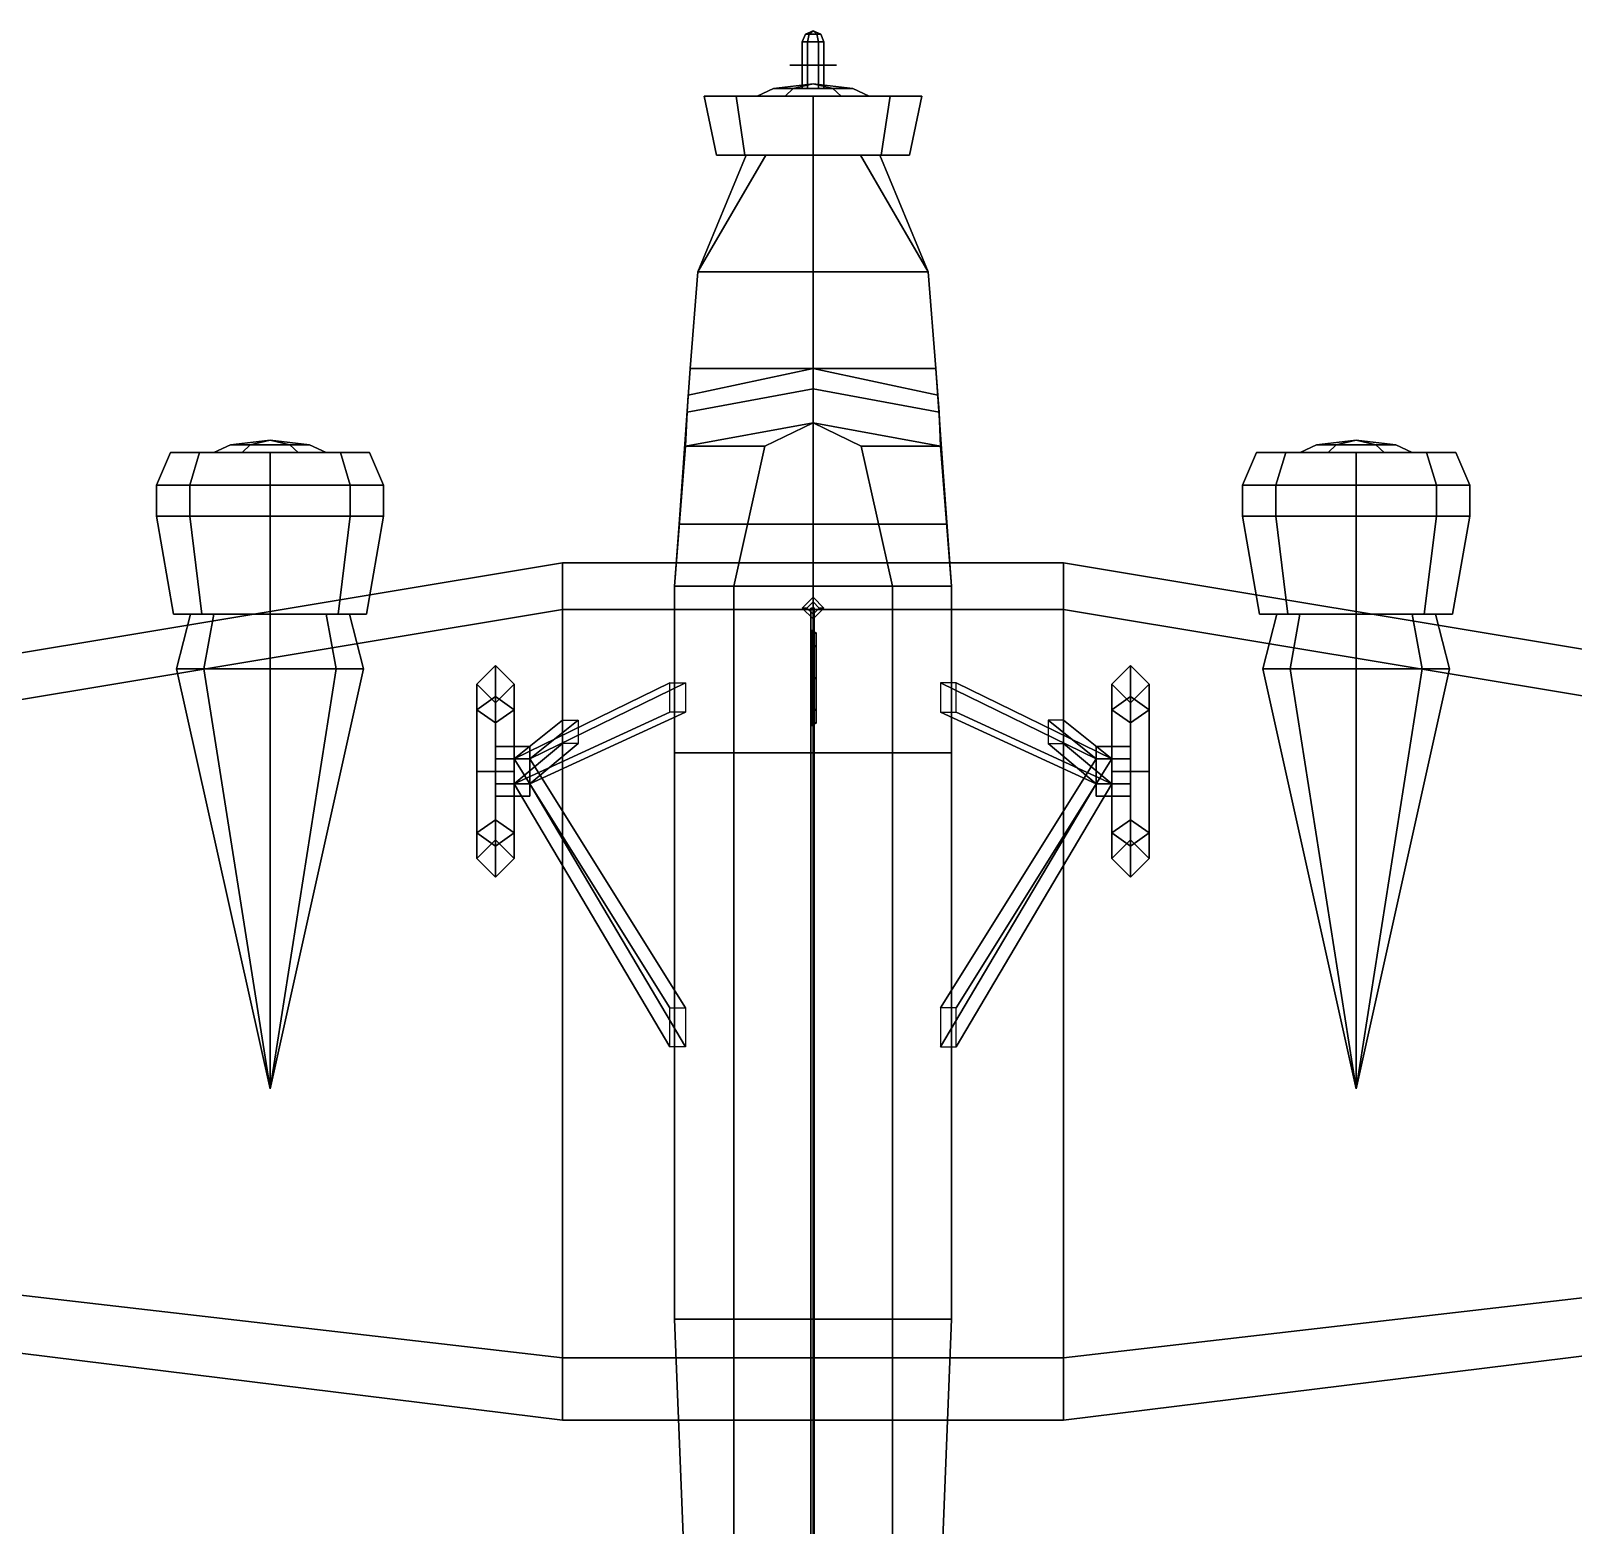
# Model space of a CAD drawing. Header units: millimetres. Extents: x -14.8 to 14.8, y -9.4 to 11.3.
# Drawn here: x -5.03 to 4.88, y 0.16 to 9.77 of the extents above; entities that cross this region are included whole.
import ezdxf

# ---------------------------------------------------------------- set-up
doc = ezdxf.new("R2010")
doc.units = ezdxf.units.MM
for name, color, linetype in [('engine', 2, 'Continuous'), ('hull2', 4, 'Continuous'), ('propeller', 1, 'Continuous'), ('wheels', 2, 'Continuous'), ('wing1', 1, 'Continuous'), ('wing2', 5, 'Continuous')]:
    doc.layers.add(name, color=color, linetype=linetype)

msp = doc.modelspace()

# ---------------------------------------------------------------- linework, layer by layer
for points in [[(-0.74, 8.22, 2.94), (-0.74, 8.22, 3.65), (-0.3041, 8.97, 3.2441), (-0.43, 8.97, 2.94)], [(-0.74, 8.22, 3.65), (0, 8.22, 3.65), (0, 8.97, 3.37), (-0.3041, 8.97, 3.2441)], [(0, 8.22, 2.24), (-0.74, 8.22, 2.24), (-0.3041, 8.97, 2.6359), (0, 8.97, 2.51)], [(-0.74, 8.22, 2.24), (-0.74, 8.22, 2.94), (-0.43, 8.97, 2.94), (-0.3041, 8.97, 2.6359)], [(-0.79, 7.6, 3.79), (-0.74, 8.22, 3.65), (-0.74, 8.22, 2.24), (-0.79, 7.6, 2.08)], [(0, 7.6, 3.79), (0, 8.22, 3.65), (-0.74, 8.22, 3.65), (-0.79, 7.6, 3.79)], [(-0.74, 8.22, 2.24), (0, 8.22, 2.24), (0, 7.6, 2.08), (-0.79, 7.6, 2.08)], [(-0.79, 7.6, 3.79), (-0.79, 7.6, 2.08), (-0.86, 6.6, 1.89), (-0.86, 6.6, 3.79)], [(-0.86, 6.6, 1.89), (-0.79, 7.6, 2.08), (0, 7.6, 2.08), (0, 6.6, 1.89)], [(0, 7.47, 4.07), (0, 7.6, 3.79), (-0.802, 7.4288, 3.79), (-0.81, 7.32, 4.02)], [(0, 7.6, 3.79), (0, 7.6, 3.79), (-0.79, 7.6, 3.79), (-0.802, 7.4288, 3.79)], [(0, 7.25, 4.26), (0, 7.47, 4.07), (-0.81, 7.32, 4.02), (-0.82, 7.1, 4.26)], [(-0.81, 7.32, 4.02), (-0.802, 7.4288, 3.79), (-0.8242, 7.1111, 3.79), (-0.82, 7.1, 4.26)], [(0, 7.25, 4.26), (0, 7.25, 4.26), (-0.82, 7.1, 4.26), (-0.31, 7.1, 4.26)], [(0, 6.2, 4.4), (0, 7.25, 4.26), (-0.31, 7.1, 4.26), (-0.51, 6.2, 4.4)], [(-0.82, 7.1, 4.26), (-0.8242, 7.1111, 3.79), (-0.89, 6.2, 3.79), (-0.89, 6.2, 4.26)], [(-0.31, 7.1, 4.26), (-0.82, 7.1, 4.26), (-0.89, 6.2, 4.26), (-0.51, 6.2, 4.4)], [(-0.86, 6.6, 3.79), (-0.86, 6.6, 1.89), (-0.89, 6.2, 1.78), (-0.89, 6.2, 3.79)], [(-0.89, 6.2, 1.78), (-0.86, 6.6, 1.89), (0, 6.6, 1.89), (0, 6.2, 1.78)], [(-0.89, 5.13, 1.65), (-0.89, 6.2, 1.78), (0, 6.2, 1.78), (0, 5.13, 1.65)], [(-0.89, 6.2, 4.26), (-0.89, 6.2, 1.78), (-0.89, 5.13, 1.65), (-0.89, 5.13, 4.26)], [(-0.51, 6.2, 4.4), (-0.89, 6.2, 4.26), (-0.89, 5.13, 4.26), (-0.51, 5.13, 4.52)], [(0, 5.13, 4.52), (0, 6.2, 4.4), (-0.51, 6.2, 4.4), (-0.51, 5.13, 4.52)], [(0, 6.13, 4.4), (-0.07, 6.06, 4.4), (-0.04, 6.06, 5.49), (0, 6.1, 5.49)], [(-0.07, 6.06, 4.4), (0, 5.99, 4.4), (0, 6.02, 5.49), (-0.04, 6.06, 5.49)], [(0.04, 6.06, 5.49), (0, 6.1, 5.49), (-0.04, 6.06, 5.49), (0, 6.02, 5.49)], [(-0.015, -7.7962, 6.4289), (0.0075, -7.7953, 6.4419), (0.0075, 6.0609, 5.473), (-0.015, 6.06, 5.46)], [(0.0075, -7.7971, 6.416), (-0.015, -7.7962, 6.4289), (-0.015, 6.06, 5.46), (0.0075, 6.0591, 5.447)], [(0.07, 6.06, 4.4), (0, 6.13, 4.4), (0, 6.1, 5.49), (0.04, 6.06, 5.49)], [(0, 5.99, 4.4), (0.07, 6.06, 4.4), (0.04, 6.06, 5.49), (0, 6.02, 5.49)], [(0.0075, -7.7953, 6.4419), (0.0075, -7.7971, 6.416), (0.0075, 6.0591, 5.447), (0.0075, 6.0609, 5.473)], [(-0.01, 5.8827, 4.89), (-0.01, 5.9173, 4.89), (-0.01, 5.8273, 4.6727), (-0.01, 5.8028, 4.6972)], [(-0.01, 5.9173, 4.89), (0.02, 5.9, 4.89), (0.02, 5.8151, 4.6849), (-0.01, 5.8273, 4.6727)], [(-0.01, 5.8028, 5.0828), (-0.01, 5.8273, 5.1073), (-0.01, 5.9173, 4.89), (-0.01, 5.8827, 4.89)], [(-0.01, 5.8273, 5.1073), (0.02, 5.8151, 5.0951), (0.02, 5.9, 4.89), (-0.01, 5.9173, 4.89)], [(0.02, 5.9, 4.89), (-0.01, 5.8827, 4.89), (-0.01, 5.8028, 4.6972), (0.02, 5.8151, 4.6849)], [(0.02, 5.8151, 5.0951), (-0.01, 5.8028, 5.0828), (-0.01, 5.8827, 4.89), (0.02, 5.9, 4.89)], [(-0.01, 5.8028, 4.6972), (-0.01, 5.8273, 4.6727), (-0.01, 5.61, 4.5827), (-0.01, 5.61, 4.6173)], [(-0.01, 5.8273, 4.6727), (0.02, 5.8151, 4.6849), (0.02, 5.61, 4.6), (-0.01, 5.61, 4.5827)], [(-0.01, 5.61, 5.1627), (-0.01, 5.61, 5.1973), (-0.01, 5.8273, 5.1073), (-0.01, 5.8028, 5.0828)], [(-0.01, 5.61, 5.1973), (0.02, 5.61, 5.18), (0.02, 5.8151, 5.0951), (-0.01, 5.8273, 5.1073)], [(0.02, 5.8151, 4.6849), (-0.01, 5.8028, 4.6972), (-0.01, 5.61, 4.6173), (0.02, 5.61, 4.6)], [(0.02, 5.61, 5.18), (-0.01, 5.61, 5.1627), (-0.01, 5.8028, 5.0828), (0.02, 5.8151, 5.0951)], [(-0.92, 5.58, 1.78), (-1.92, 5.09, 0.78), (-1.92, 4.93, 0.78), (-0.92, 5.39, 1.78)], [(-0.82, 5.58, 1.78), (-1.82, 5.09, 0.78), (-1.92, 5.09, 0.78), (-0.92, 5.58, 1.78)], [(-1.82, 4.93, 0.78), (-1.82, 5.09, 0.78), (-0.82, 5.58, 1.78), (-0.82, 5.39, 1.78)], [(0.02, 5.61, 4.46), (-0.01, 5.6273, 4.46), (-0.01, 5.6273, 4.59), (0.02, 5.61, 4.6)], [(-0.01, 5.6273, 4.46), (-0.01, 5.5927, 4.46), (-0.01, 5.5927, 4.59), (-0.01, 5.6273, 4.59)], [(0.02, 5.61, 4.6), (-0.01, 5.61, 4.6173), (-0.01, 5.4172, 4.6972), (0.02, 5.4049, 4.6849)], [(-0.01, 5.61, 4.6173), (-0.01, 5.61, 4.5827), (-0.01, 5.3927, 4.6727), (-0.01, 5.4172, 4.6972)], [(-0.01, 5.61, 4.5827), (0.02, 5.61, 4.6), (0.02, 5.4049, 4.6849), (-0.01, 5.3927, 4.6727)], [(0.02, 5.4049, 5.0951), (-0.01, 5.4172, 5.0828), (-0.01, 5.61, 5.1627), (0.02, 5.61, 5.18)], [(-0.01, 5.4172, 5.0828), (-0.01, 5.3927, 5.1073), (-0.01, 5.61, 5.1973), (-0.01, 5.61, 5.1627)], [(-0.01, 5.3927, 5.1073), (0.02, 5.4049, 5.0951), (0.02, 5.61, 5.18), (-0.01, 5.61, 5.1973)], [(-0.01, 5.5927, 4.46), (0.02, 5.61, 4.46), (0.02, 5.61, 4.6), (-0.01, 5.5927, 4.59)], [(-0.92, 5.39, 1.78), (-1.92, 4.93, 0.78), (-1.82, 4.93, 0.78), (-0.82, 5.39, 1.78)], [(0.02, 5.4049, 4.6849), (-0.01, 5.4172, 4.6972), (-0.01, 5.3373, 4.89), (0.02, 5.32, 4.89)], [(-0.01, 5.4172, 4.6972), (-0.01, 5.3927, 4.6727), (-0.01, 5.3027, 4.89), (-0.01, 5.3373, 4.89)], [(0.02, 5.32, 4.89), (-0.01, 5.3373, 4.89), (-0.01, 5.4172, 5.0828), (0.02, 5.4049, 5.0951)], [(-0.01, 5.3373, 4.89), (-0.01, 5.3027, 4.89), (-0.01, 5.3927, 5.1073), (-0.01, 5.4172, 5.0828)], [(-0.01, 5.3927, 4.6727), (0.02, 5.4049, 4.6849), (0.02, 5.32, 4.89), (-0.01, 5.3027, 4.89)], [(-0.01, 5.3027, 4.89), (0.02, 5.32, 4.89), (0.02, 5.4049, 5.0951), (-0.01, 5.3927, 5.1073)], [(-1.51, 5.34, 1.81), (-1.82, 5.09, 0.78), (-1.92, 5.09, 0.78), (-1.61, 5.34, 1.81)], [(-1.61, 5.34, 1.81), (-1.92, 5.09, 0.78), (-1.92, 4.93, 0.78), (-1.61, 5.19, 1.81)], [(-1.82, 4.93, 0.78), (-1.82, 5.09, 0.78), (-1.51, 5.34, 1.81), (-1.51, 5.19, 1.81)], [(-2.04, 5.17, 0.65), (-2.04, 5.09, 0.7886), (-1.82, 5.09, 0.7886), (-1.82, 5.17, 0.65)], [(-2.04, 5.09, 0.5114), (-2.04, 5.17, 0.65), (-1.82, 5.17, 0.65), (-1.82, 5.09, 0.5114)], [(-1.61, 5.19, 1.81), (-1.92, 4.93, 0.78), (-1.82, 4.93, 0.78), (-1.51, 5.19, 1.81)], [(-1.82, 5.17, 0.65), (-1.82, 5.09, 0.7886), (-1.82, 4.93, 0.7886), (-1.82, 5.09, 0.5114)], [(-2.04, 5.09, 0.7886), (-2.04, 4.93, 0.7886), (-1.82, 4.93, 0.7886), (-1.82, 5.09, 0.7886)], [(-2.04, 4.93, 0.5114), (-2.04, 5.09, 0.5114), (-1.82, 5.09, 0.5114), (-1.82, 4.93, 0.5114)], [(-0.92, 3.49, 1.78), (-1.92, 5.09, 0.78), (-1.92, 4.93, 0.78), (-0.92, 3.24, 1.78)], [(-0.82, 3.49, 1.78), (-1.82, 5.09, 0.78), (-1.92, 5.09, 0.78), (-0.92, 3.49, 1.78)], [(-1.82, 4.93, 0.78), (-1.82, 5.09, 0.78), (-0.82, 3.49, 1.78), (-0.82, 3.24, 1.78)], [(-1.82, 5.09, 0.5114), (-1.82, 4.93, 0.7886), (-1.82, 4.85, 0.65), (-1.82, 4.93, 0.5114)], [(-0.89, 5.13, 4.26), (-0.89, 5.13, 1.65), (-0.89, 1.49, 1.65), (-0.89, 1.49, 4.26)], [(-0.89, 1.49, 1.65), (-0.89, 5.13, 1.65), (0, 5.13, 1.65), (0, 1.49, 1.65)], [(-0.51, 5.13, 4.52), (-0.89, 5.13, 4.26), (-0.89, 1.49, 4.26), (-0.51, 1.49, 4.52)], [(0, 1.49, 4.52), (0, 5.13, 4.52), (-0.51, 5.13, 4.52), (-0.51, 1.49, 4.52)], [(-2.04, 4.93, 0.7886), (-2.04, 4.85, 0.65), (-1.82, 4.85, 0.65), (-1.82, 4.93, 0.7886)], [(-2.04, 4.85, 0.65), (-2.04, 4.93, 0.5114), (-1.82, 4.93, 0.5114), (-1.82, 4.85, 0.65)], [(-0.92, 3.24, 1.78), (-1.92, 4.93, 0.78), (-1.82, 4.93, 0.78), (-0.82, 3.24, 1.78)], [(-0.89, 1.49, 4.26), (-0.89, 1.49, 1.65), (-0.75, -2.04, 2.22), (-0.75, -2.04, 4.26)], [(-0.75, -2.04, 2.22), (-0.89, 1.49, 1.65), (0, 1.49, 1.65), (0, -2.04, 2.22)], [(-0.51, 1.49, 4.52), (-0.89, 1.49, 4.26), (-0.75, -2.04, 4.26), (-0.51, -2.04, 4.47)], [(0, -2.04, 4.47), (0, 1.49, 4.52), (-0.51, 1.49, 4.52), (-0.51, -2.04, 4.47)]]:
    msp.add_3dface(points)
at = {"layer": 'engine'}
for points in [[(0, 9.43, 2.99), (-0.1273, 9.4, 2.7695), (-0.2546, 9.4, 2.99), (0, 9.43, 2.99)], [(0, 9.43, 2.99), (-0.2546, 9.4, 2.99), (-0.1273, 9.4, 3.2105), (0, 9.43, 2.99)], [(0, 9.43, 2.99), (0.1273, 9.4, 2.7695), (-0.1273, 9.4, 2.7695), (0, 9.43, 2.99)], [(0, 9.43, 2.99), (-0.1273, 9.4, 3.2105), (0.1273, 9.4, 3.2105), (0, 9.43, 2.99)], [(0, 9.43, 2.99), (0.2546, 9.4, 2.99), (0.1273, 9.4, 2.7695), (0, 9.43, 2.99)], [(0, 9.43, 2.99), (0.1273, 9.4, 3.2105), (0.2546, 9.4, 2.99), (0, 9.43, 2.99)], [(-0.62, 8.97, 2.99), (-0.4384, 8.97, 3.4284), (-0.495, 9.35, 3.485), (-0.7, 9.35, 2.99)], [(-0.4384, 8.97, 2.5516), (-0.62, 8.97, 2.99), (-0.7, 9.35, 2.99), (-0.495, 9.35, 2.495)], [(-0.495, 9.35, 3.485), (0.7, 9.35, 2.99), (0.495, 9.35, 2.495), (-0.7, 9.35, 2.99)], [(-0.7, 9.35, 2.99), (0.495, 9.35, 2.495), (0, 9.35, 2.29), (-0.495, 9.35, 2.495)], [(-0.4384, 8.97, 3.4284), (0, 8.97, 3.61), (0, 9.35, 3.69), (-0.495, 9.35, 3.485)], [(0, 8.97, 2.37), (-0.4384, 8.97, 2.5516), (-0.495, 9.35, 2.495), (0, 9.35, 2.29)], [(0, 9.35, 3.69), (0.495, 9.35, 3.485), (0.7, 9.35, 2.99), (-0.495, 9.35, 3.485)], [(-0.1273, 9.4, 2.7695), (-0.18, 9.35, 2.6782), (-0.36, 9.35, 2.99), (-0.2546, 9.4, 2.99)], [(-0.2546, 9.4, 2.99), (-0.36, 9.35, 2.99), (-0.18, 9.35, 3.3018), (-0.1273, 9.4, 3.2105)], [(0.1273, 9.4, 2.7695), (0.18, 9.35, 2.6782), (-0.18, 9.35, 2.6782), (-0.1273, 9.4, 2.7695)], [(-0.1273, 9.4, 3.2105), (-0.18, 9.35, 3.3018), (0.18, 9.35, 3.3018), (0.1273, 9.4, 3.2105)], [(0, 8.97, 3.61), (0.4384, 8.97, 3.4284), (0.495, 9.35, 3.485), (0, 9.35, 3.69)], [(0.4384, 8.97, 2.5516), (0, 8.97, 2.37), (0, 9.35, 2.29), (0.495, 9.35, 2.495)], [(0.2546, 9.4, 2.99), (0.36, 9.35, 2.99), (0.18, 9.35, 2.6782), (0.1273, 9.4, 2.7695)], [(0.1273, 9.4, 3.2105), (0.18, 9.35, 3.3018), (0.36, 9.35, 2.99), (0.2546, 9.4, 2.99)], [(0.4384, 8.97, 3.4284), (0.62, 8.97, 2.99), (0.7, 9.35, 2.99), (0.495, 9.35, 3.485)], [(0.62, 8.97, 2.99), (0.4384, 8.97, 2.5516), (0.495, 9.35, 2.495), (0.7, 9.35, 2.99)], [(-0.62, 8.97, 2.99), (0.4384, 8.97, 2.5516), (0.62, 8.97, 2.99), (-0.4384, 8.97, 3.4284)], [(-0.4384, 8.97, 2.5516), (0, 8.97, 2.37), (0.4384, 8.97, 2.5516), (-0.62, 8.97, 2.99)], [(-0.4384, 8.97, 3.4284), (0.62, 8.97, 2.99), (0.4384, 8.97, 3.4284), (0, 8.97, 3.61)]]:
    msp.add_3dface(points, dxfattribs=at)
at = {"layer": 'hull2'}
for points in [[(0, 8.22, 2.24), (0.74, 8.22, 2.24), (0.3041, 8.97, 2.6359), (0, 8.97, 2.51)], [(0.74, 8.22, 3.65), (0, 8.22, 3.65), (0, 8.97, 3.37), (0.3041, 8.97, 3.2441)], [(0.74, 8.22, 2.24), (0.74, 8.22, 2.94), (0.43, 8.97, 2.94), (0.3041, 8.97, 2.6359)], [(0.74, 8.22, 2.94), (0.74, 8.22, 3.65), (0.3041, 8.97, 3.2441), (0.43, 8.97, 2.94)], [(0.74, 8.22, 2.24), (0, 8.22, 2.24), (0, 7.6, 2.08), (0.79, 7.6, 2.08)], [(0, 7.6, 3.79), (0, 8.22, 3.65), (0.74, 8.22, 3.65), (0.79, 7.6, 3.79)], [(0.79, 7.6, 3.79), (0.74, 8.22, 3.65), (0.74, 8.22, 2.24), (0.79, 7.6, 2.08)], [(0.86, 6.6, 1.89), (0.79, 7.6, 2.08), (0, 7.6, 2.08), (0, 6.6, 1.89)], [(0, 7.6, 3.79), (0, 7.6, 3.79), (0.79, 7.6, 3.79), (0.802, 7.4288, 3.79)], [(0, 7.47, 4.07), (0, 7.6, 3.79), (0.802, 7.4288, 3.79), (0.81, 7.32, 4.02)], [(0.79, 7.6, 3.79), (0.79, 7.6, 2.08), (0.86, 6.6, 1.89), (0.86, 6.6, 3.79)], [(0, 7.25, 4.26), (0, 7.47, 4.07), (0.81, 7.32, 4.02), (0.82, 7.1, 4.26)], [(0.81, 7.32, 4.02), (0.802, 7.4288, 3.79), (0.8242, 7.1111, 3.79), (0.82, 7.1, 4.26)], [(0, 7.25, 4.26), (0, 7.25, 4.26), (0.82, 7.1, 4.26), (0.31, 7.1, 4.26)], [(0, 6.2, 4.4), (0, 7.25, 4.26), (0.31, 7.1, 4.26), (0.51, 6.2, 4.4)], [(0.31, 7.1, 4.26), (0.82, 7.1, 4.26), (0.89, 6.2, 4.26), (0.51, 6.2, 4.4)], [(0.82, 7.1, 4.26), (0.8242, 7.1111, 3.79), (0.89, 6.2, 3.79), (0.89, 6.2, 4.26)], [(0.89, 6.2, 1.78), (0.86, 6.6, 1.89), (0, 6.6, 1.89), (0, 6.2, 1.78)], [(0.86, 6.6, 3.79), (0.86, 6.6, 1.89), (0.89, 6.2, 1.78), (0.89, 6.2, 3.79)], [(0.89, 5.13, 1.65), (0.89, 6.2, 1.78), (0, 6.2, 1.78), (0, 5.13, 1.65)], [(0, 5.13, 4.52), (0, 6.2, 4.4), (0.51, 6.2, 4.4), (0.51, 5.13, 4.52)], [(0.51, 6.2, 4.4), (0.89, 6.2, 4.26), (0.89, 5.13, 4.26), (0.51, 5.13, 4.52)], [(0.89, 6.2, 4.26), (0.89, 6.2, 1.78), (0.89, 5.13, 1.65), (0.89, 5.13, 4.26)], [(0.82, 5.58, 1.78), (1.82, 5.09, 0.78), (1.92, 5.09, 0.78), (0.92, 5.58, 1.78)], [(1.82, 4.93, 0.78), (1.82, 5.09, 0.78), (0.82, 5.58, 1.78), (0.82, 5.39, 1.78)], [(0.92, 5.58, 1.78), (1.92, 5.09, 0.78), (1.92, 4.93, 0.78), (0.92, 5.39, 1.78)], [(0.92, 5.39, 1.78), (1.92, 4.93, 0.78), (1.82, 4.93, 0.78), (0.82, 5.39, 1.78)], [(1.51, 5.34, 1.81), (1.82, 5.09, 0.78), (1.92, 5.09, 0.78), (1.61, 5.34, 1.81)], [(1.82, 4.93, 0.78), (1.82, 5.09, 0.78), (1.51, 5.34, 1.81), (1.51, 5.19, 1.81)], [(1.61, 5.34, 1.81), (1.92, 5.09, 0.78), (1.92, 4.93, 0.78), (1.61, 5.19, 1.81)], [(1.61, 5.19, 1.81), (1.92, 4.93, 0.78), (1.82, 4.93, 0.78), (1.51, 5.19, 1.81)], [(1.82, 5.17, 0.65), (1.82, 5.09, 0.7886), (1.82, 4.93, 0.7886), (1.82, 5.09, 0.5114)], [(2.04, 5.09, 0.5114), (2.04, 5.17, 0.65), (1.82, 5.17, 0.65), (1.82, 5.09, 0.5114)], [(2.04, 5.17, 0.65), (2.04, 5.09, 0.7886), (1.82, 5.09, 0.7886), (1.82, 5.17, 0.65)], [(0.89, 1.49, 1.65), (0.89, 5.13, 1.65), (0, 5.13, 1.65), (0, 1.49, 1.65)], [(0, 1.49, 4.52), (0, 5.13, 4.52), (0.51, 5.13, 4.52), (0.51, 1.49, 4.52)], [(0.51, 5.13, 4.52), (0.89, 5.13, 4.26), (0.89, 1.49, 4.26), (0.51, 1.49, 4.52)], [(0.82, 3.49, 1.78), (1.82, 5.09, 0.78), (1.92, 5.09, 0.78), (0.92, 3.49, 1.78)], [(1.82, 4.93, 0.78), (1.82, 5.09, 0.78), (0.82, 3.49, 1.78), (0.82, 3.24, 1.78)], [(0.89, 5.13, 4.26), (0.89, 5.13, 1.65), (0.89, 1.49, 1.65), (0.89, 1.49, 4.26)], [(0.92, 3.49, 1.78), (1.92, 5.09, 0.78), (1.92, 4.93, 0.78), (0.92, 3.24, 1.78)], [(1.82, 5.09, 0.5114), (1.82, 4.93, 0.7886), (1.82, 4.85, 0.65), (1.82, 4.93, 0.5114)], [(2.04, 4.93, 0.5114), (2.04, 5.09, 0.5114), (1.82, 5.09, 0.5114), (1.82, 4.93, 0.5114)], [(2.04, 5.09, 0.7886), (2.04, 4.93, 0.7886), (1.82, 4.93, 0.7886), (1.82, 5.09, 0.7886)], [(0.92, 3.24, 1.78), (1.92, 4.93, 0.78), (1.82, 4.93, 0.78), (0.82, 3.24, 1.78)], [(2.04, 4.85, 0.65), (2.04, 4.93, 0.5114), (1.82, 4.93, 0.5114), (1.82, 4.85, 0.65)], [(2.04, 4.93, 0.7886), (2.04, 4.85, 0.65), (1.82, 4.85, 0.65), (1.82, 4.93, 0.7886)], [(0.75, -2.04, 2.22), (0.89, 1.49, 1.65), (0, 1.49, 1.65), (0, -2.04, 2.22)], [(0, -2.04, 4.47), (0, 1.49, 4.52), (0.51, 1.49, 4.52), (0.51, -2.04, 4.47)], [(0.51, 1.49, 4.52), (0.89, 1.49, 4.26), (0.75, -2.04, 4.26), (0.51, -2.04, 4.47)], [(0.89, 1.49, 4.26), (0.89, 1.49, 1.65), (0.75, -2.04, 2.22), (0.75, -2.04, 4.26)]]:
    msp.add_3dface(points, dxfattribs=at)
at = {"layer": 'propeller'}
for points in [[(-0.0247, 9.7495, 2.9471), (-0.035, 9.7, 2.9294), (-0.07, 9.7, 2.99), (-0.0495, 9.7495, 2.99)], [(-0.0495, 9.7495, 2.99), (-0.07, 9.7, 2.99), (-0.035, 9.7, 3.0506), (-0.0247, 9.7495, 3.0329)], [(0, 9.77, 2.99), (-0.0247, 9.7495, 2.9471), (-0.0495, 9.7495, 2.99), (0, 9.77, 2.99)], [(0, 9.77, 2.99), (-0.0495, 9.7495, 2.99), (-0.0247, 9.7495, 3.0329), (0, 9.77, 2.99)], [(0.0247, 9.7495, 2.9471), (0.035, 9.7, 2.9294), (-0.035, 9.7, 2.9294), (-0.0247, 9.7495, 2.9471)], [(-0.0247, 9.7495, 3.0329), (-0.035, 9.7, 3.0506), (0.035, 9.7, 3.0506), (0.0247, 9.7495, 3.0329)], [(0, 9.77, 2.99), (0.0247, 9.7495, 2.9471), (-0.0247, 9.7495, 2.9471), (0, 9.77, 2.99)], [(0, 9.77, 2.99), (-0.0247, 9.7495, 3.0329), (0.0247, 9.7495, 3.0329), (0, 9.77, 2.99)], [(0, 9.77, 2.99), (0.0495, 9.7495, 2.99), (0.0247, 9.7495, 2.9471), (0, 9.77, 2.99)], [(0, 9.77, 2.99), (0.0247, 9.7495, 3.0329), (0.0495, 9.7495, 2.99), (0, 9.77, 2.99)], [(0.0495, 9.7495, 2.99), (0.07, 9.7, 2.99), (0.035, 9.7, 2.9294), (0.0247, 9.7495, 2.9471)], [(0.0247, 9.7495, 3.0329), (0.035, 9.7, 3.0506), (0.07, 9.7, 2.99), (0.0495, 9.7495, 2.99)], [(-0.07, 9.4, 2.99), (-0.035, 9.4, 3.0506), (-0.035, 9.7, 3.0506), (-0.07, 9.7, 2.99)], [(-0.035, 9.4, 2.9294), (-0.07, 9.4, 2.99), (-0.07, 9.7, 2.99), (-0.035, 9.7, 2.9294)], [(-0.035, 9.4, 3.0506), (0.035, 9.4, 3.0506), (0.035, 9.7, 3.0506), (-0.035, 9.7, 3.0506)], [(0.035, 9.4, 2.9294), (-0.035, 9.4, 2.9294), (-0.035, 9.7, 2.9294), (0.035, 9.7, 2.9294)], [(0.035, 9.4, 3.0506), (0.07, 9.4, 2.99), (0.07, 9.7, 2.99), (0.035, 9.7, 3.0506)], [(0.07, 9.4, 2.99), (0.035, 9.4, 2.9294), (0.035, 9.7, 2.9294), (0.07, 9.7, 2.99)], [(-0.15, 9.55, 2.39), (-0.1, 9.55, 2.69), (0.1, 9.55, 2.69), (0.15, 9.55, 2.39)], [(-0.15, 9.55, 2.32), (-0.15, 9.55, 2.39), (0.15, 9.55, 2.39), (0.15, 9.55, 2.32)], [(-0.05, 9.55, 1.63), (-0.15, 9.55, 2.32), (0.15, 9.55, 2.32), (0.05, 9.55, 1.63)], [(-0.15, 9.55, 3.59), (-0.1, 9.55, 3.29), (0.1, 9.55, 3.29), (0.15, 9.55, 3.59)], [(-0.05, 9.55, 4.35), (-0.15, 9.55, 3.66), (0.15, 9.55, 3.66), (0.05, 9.55, 4.35)], [(-0.15, 9.55, 3.66), (-0.15, 9.55, 3.59), (0.15, 9.55, 3.59), (0.15, 9.55, 3.66)], [(-0.1, 9.55, 2.69), (-0.03, 9.55, 2.99), (0.03, 9.55, 2.99), (0.1, 9.55, 2.69)], [(-0.1, 9.55, 3.29), (-0.03, 9.55, 2.99), (0.03, 9.55, 2.99), (0.1, 9.55, 3.29)]]:
    msp.add_3dface(points, dxfattribs=at)
at = {"layer": 'wheels'}
for points in [[(-2.16, 5.57, 0.65), (-2.04, 5.69, 0.65), (-2.04, 5.4908, 0.1692), (-2.16, 5.406, 0.254)], [(-2.16, 5.406, 1.046), (-2.04, 5.4908, 1.1308), (-2.04, 5.69, 0.65), (-2.16, 5.57, 0.65)], [(-2.04, 5.69, 0.65), (-1.92, 5.57, 0.65), (-1.92, 5.406, 0.254), (-2.04, 5.4908, 0.1692)], [(-2.04, 5.4908, 1.1308), (-1.92, 5.406, 1.046), (-1.92, 5.57, 0.65), (-2.04, 5.69, 0.65)], [(1.92, 5.57, 0.65), (2.04, 5.69, 0.65), (2.04, 5.4908, 0.1692), (1.92, 5.406, 0.254)], [(1.92, 5.406, 1.046), (2.04, 5.4908, 1.1308), (2.04, 5.69, 0.65), (1.92, 5.57, 0.65)], [(2.04, 5.69, 0.65), (2.16, 5.57, 0.65), (2.16, 5.406, 0.254), (2.04, 5.4908, 0.1692)], [(2.04, 5.4908, 1.1308), (2.16, 5.406, 1.046), (2.16, 5.57, 0.65), (2.04, 5.69, 0.65)], [(-2.04, 5.45, 0.65), (-2.16, 5.57, 0.65), (-2.16, 5.406, 0.254), (-2.04, 5.3211, 0.3389)], [(-2.04, 5.3211, 0.9611), (-2.16, 5.406, 1.046), (-2.16, 5.57, 0.65), (-2.04, 5.45, 0.65)], [(-1.92, 5.57, 0.65), (-2.04, 5.45, 0.65), (-2.04, 5.3211, 0.3389), (-1.92, 5.406, 0.254)], [(-1.92, 5.406, 1.046), (-2.04, 5.3211, 0.9611), (-2.04, 5.45, 0.65), (-1.92, 5.57, 0.65)], [(2.04, 5.45, 0.65), (1.92, 5.57, 0.65), (1.92, 5.406, 0.254), (2.04, 5.3211, 0.3389)], [(2.04, 5.3211, 0.9611), (1.92, 5.406, 1.046), (1.92, 5.57, 0.65), (2.04, 5.45, 0.65)], [(2.16, 5.57, 0.65), (2.04, 5.45, 0.65), (2.04, 5.3211, 0.3389), (2.16, 5.406, 0.254)], [(2.16, 5.406, 1.046), (2.04, 5.3211, 0.9611), (2.04, 5.45, 0.65), (2.16, 5.57, 0.65)], [(-2.16, 5.406, 0.254), (-2.04, 5.4908, 0.1692), (-2.04, 5.01, -0.03), (-2.16, 5.01, 0.09)], [(-2.16, 5.01, 1.21), (-2.04, 5.01, 1.33), (-2.04, 5.4908, 1.1308), (-2.16, 5.406, 1.046)], [(-2.04, 5.4908, 0.1692), (-1.92, 5.406, 0.254), (-1.92, 5.01, 0.09), (-2.04, 5.01, -0.03)], [(-2.04, 5.01, 1.33), (-1.92, 5.01, 1.21), (-1.92, 5.406, 1.046), (-2.04, 5.4908, 1.1308)], [(1.92, 5.406, 0.254), (2.04, 5.4908, 0.1692), (2.04, 5.01, -0.03), (1.92, 5.01, 0.09)], [(1.92, 5.01, 1.21), (2.04, 5.01, 1.33), (2.04, 5.4908, 1.1308), (1.92, 5.406, 1.046)], [(2.04, 5.4908, 0.1692), (2.16, 5.406, 0.254), (2.16, 5.01, 0.09), (2.04, 5.01, -0.03)], [(2.04, 5.01, 1.33), (2.16, 5.01, 1.21), (2.16, 5.406, 1.046), (2.04, 5.4908, 1.1308)], [(-2.04, 5.3211, 0.3389), (-2.16, 5.406, 0.254), (-2.16, 5.01, 0.09), (-2.04, 5.01, 0.21)], [(-2.04, 5.01, 1.09), (-2.16, 5.01, 1.21), (-2.16, 5.406, 1.046), (-2.04, 5.3211, 0.9611)], [(-2.04, 4.6989, 0.3389), (-2.04, 4.57, 0.65), (-2.04, 5.3211, 0.9611), (-2.04, 5.45, 0.65)], [(-2.04, 5.01, 0.21), (-2.04, 4.6989, 0.3389), (-2.04, 5.45, 0.65), (-2.04, 5.3211, 0.3389)], [(-1.92, 5.406, 0.254), (-2.04, 5.3211, 0.3389), (-2.04, 5.01, 0.21), (-1.92, 5.01, 0.09)], [(-1.92, 5.01, 1.21), (-2.04, 5.01, 1.09), (-2.04, 5.3211, 0.9611), (-1.92, 5.406, 1.046)], [(2.04, 5.3211, 0.3389), (1.92, 5.406, 0.254), (1.92, 5.01, 0.09), (2.04, 5.01, 0.21)], [(2.04, 5.01, 1.09), (1.92, 5.01, 1.21), (1.92, 5.406, 1.046), (2.04, 5.3211, 0.9611)], [(2.04, 5.01, 0.21), (2.04, 4.6989, 0.3389), (2.04, 5.45, 0.65), (2.04, 5.3211, 0.3389)], [(2.04, 4.6989, 0.3389), (2.04, 4.57, 0.65), (2.04, 5.3211, 0.9611), (2.04, 5.45, 0.65)], [(2.16, 5.406, 0.254), (2.04, 5.3211, 0.3389), (2.04, 5.01, 0.21), (2.16, 5.01, 0.09)], [(2.16, 5.01, 1.21), (2.04, 5.01, 1.09), (2.04, 5.3211, 0.9611), (2.16, 5.406, 1.046)], [(-2.04, 4.57, 0.65), (-2.04, 4.6989, 0.9611), (-2.04, 5.01, 1.09), (-2.04, 5.3211, 0.9611)], [(2.04, 4.57, 0.65), (2.04, 4.6989, 0.9611), (2.04, 5.01, 1.09), (2.04, 5.3211, 0.9611)], [(-2.04, 5.01, 0.21), (-2.16, 5.01, 0.09), (-2.16, 4.614, 0.254), (-2.04, 4.6989, 0.3389)], [(-2.16, 5.01, 0.09), (-2.04, 5.01, -0.03), (-2.04, 4.5292, 0.1692), (-2.16, 4.614, 0.254)], [(-2.04, 4.6989, 0.9611), (-2.16, 4.614, 1.046), (-2.16, 5.01, 1.21), (-2.04, 5.01, 1.09)], [(-2.16, 4.614, 1.046), (-2.04, 4.5292, 1.1308), (-2.04, 5.01, 1.33), (-2.16, 5.01, 1.21)], [(-1.92, 5.01, 0.09), (-2.04, 5.01, 0.21), (-2.04, 4.6989, 0.3389), (-1.92, 4.614, 0.254)], [(-2.04, 5.01, -0.03), (-1.92, 5.01, 0.09), (-1.92, 4.614, 0.254), (-2.04, 4.5292, 0.1692)], [(-1.92, 4.614, 1.046), (-2.04, 4.6989, 0.9611), (-2.04, 5.01, 1.09), (-1.92, 5.01, 1.21)], [(-2.04, 4.5292, 1.1308), (-1.92, 4.614, 1.046), (-1.92, 5.01, 1.21), (-2.04, 5.01, 1.33)], [(1.92, 5.01, 0.09), (2.04, 5.01, -0.03), (2.04, 4.5292, 0.1692), (1.92, 4.614, 0.254)], [(2.04, 5.01, 0.21), (1.92, 5.01, 0.09), (1.92, 4.614, 0.254), (2.04, 4.6989, 0.3389)], [(1.92, 4.614, 1.046), (2.04, 4.5292, 1.1308), (2.04, 5.01, 1.33), (1.92, 5.01, 1.21)], [(2.04, 4.6989, 0.9611), (1.92, 4.614, 1.046), (1.92, 5.01, 1.21), (2.04, 5.01, 1.09)], [(2.04, 5.01, -0.03), (2.16, 5.01, 0.09), (2.16, 4.614, 0.254), (2.04, 4.5292, 0.1692)], [(2.16, 5.01, 0.09), (2.04, 5.01, 0.21), (2.04, 4.6989, 0.3389), (2.16, 4.614, 0.254)], [(2.04, 4.5292, 1.1308), (2.16, 4.614, 1.046), (2.16, 5.01, 1.21), (2.04, 5.01, 1.33)], [(2.16, 4.614, 1.046), (2.04, 4.6989, 0.9611), (2.04, 5.01, 1.09), (2.16, 5.01, 1.21)], [(-2.04, 4.6989, 0.3389), (-2.16, 4.614, 0.254), (-2.16, 4.45, 0.65), (-2.04, 4.57, 0.65)], [(-2.04, 4.57, 0.65), (-2.16, 4.45, 0.65), (-2.16, 4.614, 1.046), (-2.04, 4.6989, 0.9611)], [(-1.92, 4.614, 0.254), (-2.04, 4.6989, 0.3389), (-2.04, 4.57, 0.65), (-1.92, 4.45, 0.65)], [(-1.92, 4.45, 0.65), (-2.04, 4.57, 0.65), (-2.04, 4.6989, 0.9611), (-1.92, 4.614, 1.046)], [(2.04, 4.6989, 0.3389), (1.92, 4.614, 0.254), (1.92, 4.45, 0.65), (2.04, 4.57, 0.65)], [(2.04, 4.57, 0.65), (1.92, 4.45, 0.65), (1.92, 4.614, 1.046), (2.04, 4.6989, 0.9611)], [(2.16, 4.614, 0.254), (2.04, 4.6989, 0.3389), (2.04, 4.57, 0.65), (2.16, 4.45, 0.65)], [(2.16, 4.45, 0.65), (2.04, 4.57, 0.65), (2.04, 4.6989, 0.9611), (2.16, 4.614, 1.046)], [(-2.16, 4.614, 0.254), (-2.04, 4.5292, 0.1692), (-2.04, 4.33, 0.65), (-2.16, 4.45, 0.65)], [(-2.16, 4.45, 0.65), (-2.04, 4.33, 0.65), (-2.04, 4.5292, 1.1308), (-2.16, 4.614, 1.046)], [(-2.04, 4.5292, 0.1692), (-1.92, 4.614, 0.254), (-1.92, 4.45, 0.65), (-2.04, 4.33, 0.65)], [(-2.04, 4.33, 0.65), (-1.92, 4.45, 0.65), (-1.92, 4.614, 1.046), (-2.04, 4.5292, 1.1308)], [(1.92, 4.614, 0.254), (2.04, 4.5292, 0.1692), (2.04, 4.33, 0.65), (1.92, 4.45, 0.65)], [(1.92, 4.45, 0.65), (2.04, 4.33, 0.65), (2.04, 4.5292, 1.1308), (1.92, 4.614, 1.046)], [(2.04, 4.5292, 0.1692), (2.16, 4.614, 0.254), (2.16, 4.45, 0.65), (2.04, 4.33, 0.65)], [(2.04, 4.33, 0.65), (2.16, 4.45, 0.65), (2.16, 4.614, 1.046), (2.04, 4.5292, 1.1308)]]:
    msp.add_3dface(points, dxfattribs=at)
at = {"layer": 'wing1'}
for points in [[(3.49, 7.14, 2.34), (3.3627, 7.11, 2.1195), (3.2354, 7.11, 2.34), (3.49, 7.14, 2.34)], [(3.49, 7.14, 2.34), (3.2354, 7.11, 2.34), (3.3627, 7.11, 2.5605), (3.49, 7.14, 2.34)], [(3.49, 7.14, 2.34), (3.6173, 7.11, 2.1195), (3.3627, 7.11, 2.1195), (3.49, 7.14, 2.34)], [(3.49, 7.14, 2.34), (3.3627, 7.11, 2.5605), (3.6173, 7.11, 2.5605), (3.49, 7.14, 2.34)], [(3.49, 7.14, 2.34), (3.7446, 7.11, 2.34), (3.6173, 7.11, 2.1195), (3.49, 7.14, 2.34)], [(3.49, 7.14, 2.34), (3.6173, 7.11, 2.5605), (3.7446, 7.11, 2.34), (3.49, 7.14, 2.34)], [(2.85, 7.06, 2.34), (3.0375, 7.06, 1.8875), (2.9738, 6.85, 1.8238), (2.76, 6.85, 2.34)], [(3.0375, 7.06, 2.7925), (2.85, 7.06, 2.34), (2.76, 6.85, 2.34), (2.9738, 6.85, 2.8562)], [(3.9425, 7.06, 2.7925), (2.85, 7.06, 2.34), (3.0375, 7.06, 2.7925), (3.49, 7.06, 2.98)], [(4.13, 7.06, 2.34), (3.0375, 7.06, 1.8875), (2.85, 7.06, 2.34), (3.9425, 7.06, 2.7925)], [(3.0375, 7.06, 1.8875), (3.49, 7.06, 1.7), (3.49, 6.85, 1.61), (2.9738, 6.85, 1.8238)], [(3.49, 7.06, 2.98), (3.0375, 7.06, 2.7925), (2.9738, 6.85, 2.8562), (3.49, 6.85, 3.07)], [(3.9425, 7.06, 1.8875), (3.49, 7.06, 1.7), (3.0375, 7.06, 1.8875), (4.13, 7.06, 2.34)], [(3.2354, 7.11, 2.34), (3.13, 7.06, 2.34), (3.31, 7.06, 2.6518), (3.3627, 7.11, 2.5605)], [(3.3627, 7.11, 2.1195), (3.31, 7.06, 2.0282), (3.13, 7.06, 2.34), (3.2354, 7.11, 2.34)], [(3.3627, 7.11, 2.5605), (3.31, 7.06, 2.6518), (3.67, 7.06, 2.6518), (3.6173, 7.11, 2.5605)], [(3.6173, 7.11, 2.1195), (3.67, 7.06, 2.0282), (3.31, 7.06, 2.0282), (3.3627, 7.11, 2.1195)], [(3.49, 7.06, 1.7), (3.9425, 7.06, 1.8875), (4.0062, 6.85, 1.8238), (3.49, 6.85, 1.61)], [(3.9425, 7.06, 2.7925), (3.49, 7.06, 2.98), (3.49, 6.85, 3.07), (4.0062, 6.85, 2.8562)], [(3.6173, 7.11, 2.5605), (3.67, 7.06, 2.6518), (3.85, 7.06, 2.34), (3.7446, 7.11, 2.34)], [(3.7446, 7.11, 2.34), (3.85, 7.06, 2.34), (3.67, 7.06, 2.0282), (3.6173, 7.11, 2.1195)], [(3.9425, 7.06, 1.8875), (4.13, 7.06, 2.34), (4.22, 6.85, 2.34), (4.0062, 6.85, 1.8238)], [(4.13, 7.06, 2.34), (3.9425, 7.06, 2.7925), (4.0062, 6.85, 2.8562), (4.22, 6.85, 2.34)], [(2.76, 6.65, 2.34), (2.9738, 6.65, 2.8562), (2.9738, 6.85, 2.8562), (2.76, 6.85, 2.34)], [(2.9738, 6.65, 1.8238), (2.76, 6.65, 2.34), (2.76, 6.85, 2.34), (2.9738, 6.85, 1.8238)], [(2.9738, 6.65, 2.8562), (3.49, 6.65, 3.07), (3.49, 6.85, 3.07), (2.9738, 6.85, 2.8562)], [(3.49, 6.65, 1.61), (2.9738, 6.65, 1.8238), (2.9738, 6.85, 1.8238), (3.49, 6.85, 1.61)], [(3.49, 6.65, 3.07), (4.0062, 6.65, 2.8562), (4.0062, 6.85, 2.8562), (3.49, 6.85, 3.07)], [(4.0062, 6.65, 1.8238), (3.49, 6.65, 1.61), (3.49, 6.85, 1.61), (4.0062, 6.85, 1.8238)], [(4.0062, 6.65, 2.8562), (4.22, 6.65, 2.34), (4.22, 6.85, 2.34), (4.0062, 6.85, 2.8562)], [(4.22, 6.65, 2.34), (4.0062, 6.65, 1.8238), (4.0062, 6.85, 1.8238), (4.22, 6.85, 2.34)], [(2.87, 6.02, 2.34), (3.0516, 6.02, 2.7784), (2.9738, 6.65, 2.8562), (2.76, 6.65, 2.34)], [(3.0516, 6.02, 1.9016), (2.87, 6.02, 2.34), (2.76, 6.65, 2.34), (2.9738, 6.65, 1.8238)], [(3.0516, 6.02, 2.7784), (3.49, 6.02, 2.96), (3.49, 6.65, 3.07), (2.9738, 6.65, 2.8562)], [(3.49, 6.02, 1.72), (3.0516, 6.02, 1.9016), (2.9738, 6.65, 1.8238), (3.49, 6.65, 1.61)], [(3.49, 6.02, 2.96), (3.9284, 6.02, 2.7784), (4.0062, 6.65, 2.8562), (3.49, 6.65, 3.07)], [(3.9284, 6.02, 1.9016), (3.49, 6.02, 1.72), (3.49, 6.65, 1.61), (4.0062, 6.65, 1.8238)], [(3.9284, 6.02, 2.7784), (4.11, 6.02, 2.34), (4.22, 6.65, 2.34), (4.0062, 6.65, 2.8562)], [(4.11, 6.02, 2.34), (3.9284, 6.02, 1.9016), (4.0062, 6.65, 1.8238), (4.22, 6.65, 2.34)], [(0, 6.05, 2.54), (1.61, 6.05, 2.54), (1.61, 6.35, 2.1), (0, 6.35, 2.1)], [(0, 6.35, 2.1), (1.61, 6.35, 2.1), (1.61, 6.05, 1.66), (0, 6.05, 1.66)], [(1.61, 6.05, 2.54), (14.41, 3.92, 4.06), (14.41, 4.22, 3.95), (1.61, 6.35, 2.1)], [(1.61, 6.35, 2.1), (14.41, 4.22, 3.95), (14.41, 3.92, 3.83), (1.61, 6.05, 1.66)], [(1.61, 1.24, 2.54), (1.61, 6.05, 2.54), (0, 6.05, 2.54), (0, 1.24, 2.54)], [(0, 6.05, 1.66), (1.61, 6.05, 1.66), (1.61, 1.24, 1.66), (0, 1.24, 1.66)], [(14.41, 2.72, 4.06), (14.41, 3.92, 4.06), (1.61, 6.05, 2.54), (1.61, 1.24, 2.54)], [(1.61, 6.05, 1.66), (14.41, 3.92, 3.83), (14.41, 2.72, 3.83), (1.61, 1.24, 1.66)], [(2.87, 6.02, 2.34), (3.9284, 6.02, 1.9016), (4.11, 6.02, 2.34), (3.0516, 6.02, 2.7784)], [(3.0516, 6.02, 1.9016), (3.49, 6.02, 1.72), (3.9284, 6.02, 1.9016), (2.87, 6.02, 2.34)], [(3.1294, 6.02, 2.7006), (2.98, 6.02, 2.34), (2.89, 5.67, 2.34), (3.0657, 5.67, 2.7643)], [(2.98, 6.02, 2.34), (3.1294, 6.02, 1.9794), (3.0657, 5.67, 1.9157), (2.89, 5.67, 2.34)], [(3.0516, 6.02, 2.7784), (4.11, 6.02, 2.34), (3.9284, 6.02, 2.7784), (3.49, 6.02, 2.96)], [(3.49, 6.02, 2.85), (3.1294, 6.02, 2.7006), (3.0657, 5.67, 2.7643), (3.49, 5.67, 2.94)], [(3.1294, 6.02, 1.9794), (3.49, 6.02, 1.83), (3.49, 5.67, 1.74), (3.0657, 5.67, 1.9157)], [(3.8506, 6.02, 2.7006), (3.49, 6.02, 2.85), (3.49, 5.67, 2.94), (3.9143, 5.67, 2.7643)], [(3.49, 6.02, 1.83), (3.8506, 6.02, 1.9794), (3.9143, 5.67, 1.9157), (3.49, 5.67, 1.74)], [(4, 6.02, 2.34), (3.8506, 6.02, 2.7006), (3.9143, 5.67, 2.7643), (4.09, 5.67, 2.34)], [(3.8506, 6.02, 1.9794), (4, 6.02, 2.34), (4.09, 5.67, 2.34), (3.9143, 5.67, 1.9157)], [(3.0657, 5.67, 2.7643), (2.89, 5.67, 2.34), (3.49, 2.97, 2.34)], [(2.89, 5.67, 2.34), (3.0657, 5.67, 1.9157), (3.49, 2.97, 2.34)], [(3.49, 5.67, 2.94), (3.0657, 5.67, 2.7643), (3.49, 2.97, 2.34)], [(3.0657, 5.67, 1.9157), (3.49, 5.67, 1.74), (3.49, 2.97, 2.34)], [(4.09, 5.67, 2.34), (3.9143, 5.67, 2.7643), (3.49, 2.97, 2.34)], [(3.9143, 5.67, 2.7643), (3.49, 5.67, 2.94), (3.49, 2.97, 2.34)], [(3.49, 5.67, 1.74), (3.9143, 5.67, 1.9157), (3.49, 2.97, 2.34)], [(3.9143, 5.67, 1.9157), (4.09, 5.67, 2.34), (3.49, 2.97, 2.34)], [(1.61, 0.84, 2.1), (14.41, 2.42, 3.95), (14.41, 2.72, 4.06), (1.61, 1.24, 2.54)], [(1.61, 1.24, 1.66), (14.41, 2.72, 3.83), (14.41, 2.42, 3.95), (1.61, 0.84, 2.1)], [(0, 0.84, 2.1), (1.61, 0.84, 2.1), (1.61, 1.24, 2.54), (0, 1.24, 2.54)], [(0, 1.24, 1.66), (1.61, 1.24, 1.66), (1.61, 0.84, 2.1), (0, 0.84, 2.1)]]:
    msp.add_3dface(points, dxfattribs=at)
at = {"layer": 'wing2'}
for points in [[(-3.49, 7.14, 2.34), (-3.7446, 7.11, 2.34), (-3.6173, 7.11, 2.5605), (-3.49, 7.14, 2.34)], [(-3.49, 7.14, 2.34), (-3.6173, 7.11, 2.1195), (-3.7446, 7.11, 2.34), (-3.49, 7.14, 2.34)], [(-3.49, 7.14, 2.34), (-3.6173, 7.11, 2.5605), (-3.3627, 7.11, 2.5605), (-3.49, 7.14, 2.34)], [(-3.49, 7.14, 2.34), (-3.3627, 7.11, 2.1195), (-3.6173, 7.11, 2.1195), (-3.49, 7.14, 2.34)], [(-3.49, 7.14, 2.34), (-3.3627, 7.11, 2.5605), (-3.2354, 7.11, 2.34), (-3.49, 7.14, 2.34)], [(-3.49, 7.14, 2.34), (-3.2354, 7.11, 2.34), (-3.3627, 7.11, 2.1195), (-3.49, 7.14, 2.34)], [(-3.9425, 7.06, 1.8875), (-4.13, 7.06, 2.34), (-4.22, 6.85, 2.34), (-4.0062, 6.85, 1.8238)], [(-4.13, 7.06, 2.34), (-3.9425, 7.06, 2.7925), (-4.0062, 6.85, 2.8562), (-4.22, 6.85, 2.34)], [(-3.9425, 7.06, 1.8875), (-3.49, 7.06, 1.7), (-3.0375, 7.06, 1.8875), (-4.13, 7.06, 2.34)], [(-4.13, 7.06, 2.34), (-3.0375, 7.06, 1.8875), (-2.85, 7.06, 2.34), (-3.9425, 7.06, 2.7925)], [(-3.49, 7.06, 1.7), (-3.9425, 7.06, 1.8875), (-4.0062, 6.85, 1.8238), (-3.49, 6.85, 1.61)], [(-3.9425, 7.06, 2.7925), (-3.49, 7.06, 2.98), (-3.49, 6.85, 3.07), (-4.0062, 6.85, 2.8562)], [(-3.9425, 7.06, 2.7925), (-2.85, 7.06, 2.34), (-3.0375, 7.06, 2.7925), (-3.49, 7.06, 2.98)], [(-3.7446, 7.11, 2.34), (-3.85, 7.06, 2.34), (-3.67, 7.06, 2.6518), (-3.6173, 7.11, 2.5605)], [(-3.6173, 7.11, 2.1195), (-3.67, 7.06, 2.0282), (-3.85, 7.06, 2.34), (-3.7446, 7.11, 2.34)], [(-3.3627, 7.11, 2.1195), (-3.31, 7.06, 2.0282), (-3.67, 7.06, 2.0282), (-3.6173, 7.11, 2.1195)], [(-3.6173, 7.11, 2.5605), (-3.67, 7.06, 2.6518), (-3.31, 7.06, 2.6518), (-3.3627, 7.11, 2.5605)], [(-3.0375, 7.06, 1.8875), (-3.49, 7.06, 1.7), (-3.49, 6.85, 1.61), (-2.9738, 6.85, 1.8238)], [(-3.49, 7.06, 2.98), (-3.0375, 7.06, 2.7925), (-2.9738, 6.85, 2.8562), (-3.49, 6.85, 3.07)], [(-3.3627, 7.11, 2.5605), (-3.31, 7.06, 2.6518), (-3.13, 7.06, 2.34), (-3.2354, 7.11, 2.34)], [(-3.2354, 7.11, 2.34), (-3.13, 7.06, 2.34), (-3.31, 7.06, 2.0282), (-3.3627, 7.11, 2.1195)], [(-2.85, 7.06, 2.34), (-3.0375, 7.06, 1.8875), (-2.9738, 6.85, 1.8238), (-2.76, 6.85, 2.34)], [(-3.0375, 7.06, 2.7925), (-2.85, 7.06, 2.34), (-2.76, 6.85, 2.34), (-2.9738, 6.85, 2.8562)], [(-4.22, 6.65, 2.34), (-4.0062, 6.65, 1.8238), (-4.0062, 6.85, 1.8238), (-4.22, 6.85, 2.34)], [(-4.0062, 6.65, 2.8562), (-4.22, 6.65, 2.34), (-4.22, 6.85, 2.34), (-4.0062, 6.85, 2.8562)], [(-4.0062, 6.65, 1.8238), (-3.49, 6.65, 1.61), (-3.49, 6.85, 1.61), (-4.0062, 6.85, 1.8238)], [(-3.49, 6.65, 3.07), (-4.0062, 6.65, 2.8562), (-4.0062, 6.85, 2.8562), (-3.49, 6.85, 3.07)], [(-3.49, 6.65, 1.61), (-2.9738, 6.65, 1.8238), (-2.9738, 6.85, 1.8238), (-3.49, 6.85, 1.61)], [(-2.9738, 6.65, 2.8562), (-3.49, 6.65, 3.07), (-3.49, 6.85, 3.07), (-2.9738, 6.85, 2.8562)], [(-2.9738, 6.65, 1.8238), (-2.76, 6.65, 2.34), (-2.76, 6.85, 2.34), (-2.9738, 6.85, 1.8238)], [(-2.76, 6.65, 2.34), (-2.9738, 6.65, 2.8562), (-2.9738, 6.85, 2.8562), (-2.76, 6.85, 2.34)], [(-4.11, 6.02, 2.34), (-3.9284, 6.02, 1.9016), (-4.0062, 6.65, 1.8238), (-4.22, 6.65, 2.34)], [(-3.9284, 6.02, 2.7784), (-4.11, 6.02, 2.34), (-4.22, 6.65, 2.34), (-4.0062, 6.65, 2.8562)], [(-3.9284, 6.02, 1.9016), (-3.49, 6.02, 1.72), (-3.49, 6.65, 1.61), (-4.0062, 6.65, 1.8238)], [(-3.49, 6.02, 2.96), (-3.9284, 6.02, 2.7784), (-4.0062, 6.65, 2.8562), (-3.49, 6.65, 3.07)], [(-3.49, 6.02, 1.72), (-3.0516, 6.02, 1.9016), (-2.9738, 6.65, 1.8238), (-3.49, 6.65, 1.61)], [(-3.0516, 6.02, 2.7784), (-3.49, 6.02, 2.96), (-3.49, 6.65, 3.07), (-2.9738, 6.65, 2.8562)], [(-3.0516, 6.02, 1.9016), (-2.87, 6.02, 2.34), (-2.76, 6.65, 2.34), (-2.9738, 6.65, 1.8238)], [(-2.87, 6.02, 2.34), (-3.0516, 6.02, 2.7784), (-2.9738, 6.65, 2.8562), (-2.76, 6.65, 2.34)], [(-1.61, 6.35, 2.1), (-14.41, 4.22, 3.95), (-14.41, 3.92, 3.83), (-1.61, 6.05, 1.66)], [(-1.61, 6.05, 2.54), (-14.41, 3.92, 4.06), (-14.41, 4.22, 3.95), (-1.61, 6.35, 2.1)], [(0, 6.05, 2.54), (-1.61, 6.05, 2.54), (-1.61, 6.35, 2.1), (0, 6.35, 2.1)], [(0, 6.35, 2.1), (-1.61, 6.35, 2.1), (-1.61, 6.05, 1.66), (0, 6.05, 1.66)], [(-1.61, 6.05, 1.66), (-14.41, 3.92, 3.83), (-14.41, 2.72, 3.83), (-1.61, 1.24, 1.66)], [(-14.41, 2.72, 4.06), (-14.41, 3.92, 4.06), (-1.61, 6.05, 2.54), (-1.61, 1.24, 2.54)], [(0, 6.05, 1.66), (-1.61, 6.05, 1.66), (-1.61, 1.24, 1.66), (0, 1.24, 1.66)], [(-1.61, 1.24, 2.54), (-1.61, 6.05, 2.54), (0, 6.05, 2.54), (0, 1.24, 2.54)], [(-2.87, 6.02, 2.34), (-3.9284, 6.02, 1.9016), (-4.11, 6.02, 2.34), (-3.0516, 6.02, 2.7784)], [(-3.0516, 6.02, 2.7784), (-4.11, 6.02, 2.34), (-3.9284, 6.02, 2.7784), (-3.49, 6.02, 2.96)], [(-3.8506, 6.02, 1.9794), (-4, 6.02, 2.34), (-4.09, 5.67, 2.34), (-3.9143, 5.67, 1.9157)], [(-4, 6.02, 2.34), (-3.8506, 6.02, 2.7006), (-3.9143, 5.67, 2.7643), (-4.09, 5.67, 2.34)], [(-3.0516, 6.02, 1.9016), (-3.49, 6.02, 1.72), (-3.9284, 6.02, 1.9016), (-2.87, 6.02, 2.34)], [(-3.49, 6.02, 1.83), (-3.8506, 6.02, 1.9794), (-3.9143, 5.67, 1.9157), (-3.49, 5.67, 1.74)], [(-3.8506, 6.02, 2.7006), (-3.49, 6.02, 2.85), (-3.49, 5.67, 2.94), (-3.9143, 5.67, 2.7643)], [(-3.1294, 6.02, 1.9794), (-3.49, 6.02, 1.83), (-3.49, 5.67, 1.74), (-3.0657, 5.67, 1.9157)], [(-3.49, 6.02, 2.85), (-3.1294, 6.02, 2.7006), (-3.0657, 5.67, 2.7643), (-3.49, 5.67, 2.94)], [(-2.98, 6.02, 2.34), (-3.1294, 6.02, 1.9794), (-3.0657, 5.67, 1.9157), (-2.89, 5.67, 2.34)], [(-3.1294, 6.02, 2.7006), (-2.98, 6.02, 2.34), (-2.89, 5.67, 2.34), (-3.0657, 5.67, 2.7643)], [(-3.9143, 5.67, 1.9157), (-4.09, 5.67, 2.34), (-3.49, 2.97, 2.34)], [(-4.09, 5.67, 2.34), (-3.9143, 5.67, 2.7643), (-3.49, 2.97, 2.34)], [(-3.49, 5.67, 1.74), (-3.9143, 5.67, 1.9157), (-3.49, 2.97, 2.34)], [(-3.9143, 5.67, 2.7643), (-3.49, 5.67, 2.94), (-3.49, 2.97, 2.34)], [(-3.0657, 5.67, 1.9157), (-3.49, 5.67, 1.74), (-3.49, 2.97, 2.34)], [(-2.89, 5.67, 2.34), (-3.0657, 5.67, 1.9157), (-3.49, 2.97, 2.34)], [(-3.0657, 5.67, 2.7643), (-2.89, 5.67, 2.34), (-3.49, 2.97, 2.34)], [(-3.49, 5.67, 2.94), (-3.0657, 5.67, 2.7643), (-3.49, 2.97, 2.34)], [(-1.61, 0.84, 2.1), (-14.41, 2.42, 3.95), (-14.41, 2.72, 4.06), (-1.61, 1.24, 2.54)], [(-1.61, 1.24, 1.66), (-14.41, 2.72, 3.83), (-14.41, 2.42, 3.95), (-1.61, 0.84, 2.1)], [(0, 0.84, 2.1), (-1.61, 0.84, 2.1), (-1.61, 1.24, 2.54), (0, 1.24, 2.54)], [(0, 1.24, 1.66), (-1.61, 1.24, 1.66), (-1.61, 0.84, 2.1), (0, 0.84, 2.1)]]:
    msp.add_3dface(points, dxfattribs=at)

doc.saveas('drawing.dxf')
